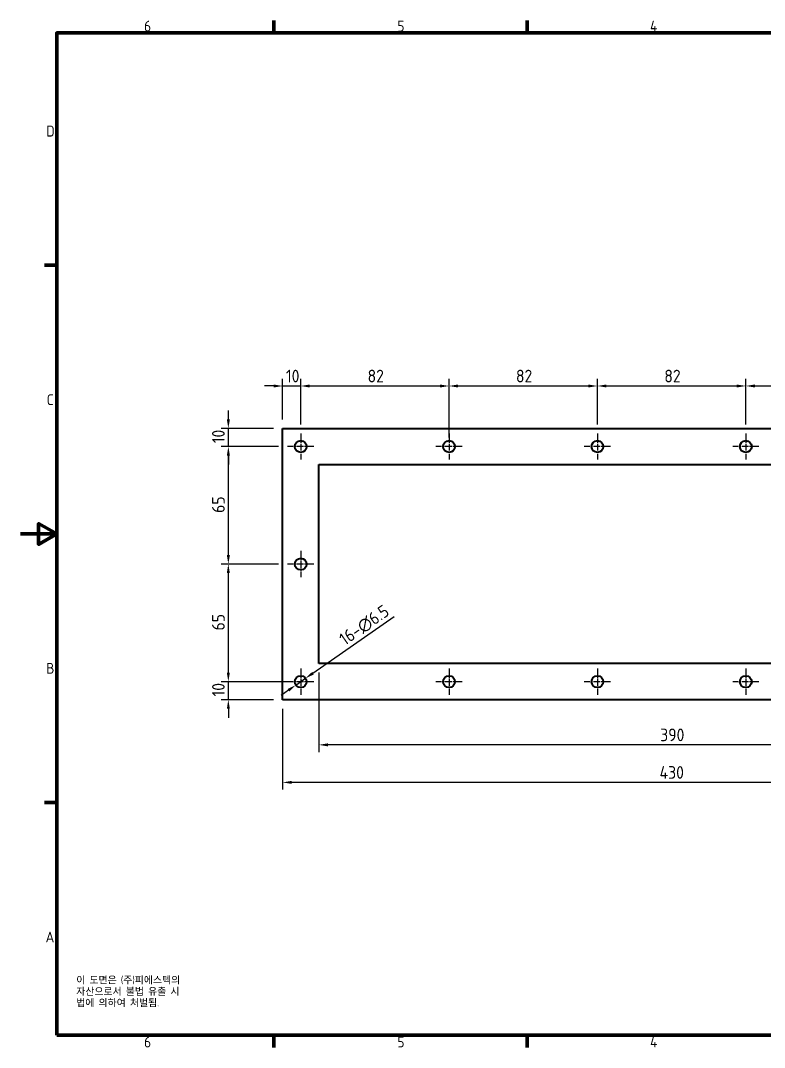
# Model space of a CAD drawing. Header units: millimetres. Extents: x 0 to 840, y 0 to 594.
# Drawn here: x 0 to 411, y 13 to 581 of the extents above; entities that cross this region are included whole.
import ezdxf

# ---------------------------------------------------------------- set-up
doc = ezdxf.new("R2010")
doc.units = ezdxf.units.MM
doc.header["$LTSCALE"] = 2
doc.linetypes.add('CHAIN', pattern=[0.3543, 0.2362, -0.0295, 0.0591, -0.0295])
doc.layers.get('0').update_dxf_attribs({"color": 3, "lineweight": 25})
for name, color, linetype, lineweight in [('가시적인 것(ISO)', 3, 'Continuous', 40), ('경계(ISO)', 7, 'Continuous', 70), ('기호(ISO)', 5, 'Continuous', 25), ('중심 표식(ISO)', 1, 'Continuous', 25), ('치수(ISO)', 7, 'Continuous', 25)]:
    doc.layers.add(name, color=color, linetype=linetype, lineweight=lineweight)
doc.styles.add('문자 텍스트_M2B', font='isocp.shx')
doc.styles.add('문자 텍스트_PSTEK_POSCO', font='isocp.shx')
doc.styles.add('치수 텍스트_PSTEK_POSCO', font='isocp.shx')
doc.dimstyles.new('치수_PSTEK_POSCO', dxfattribs={"dimscale": 2, "dimtxt": 3.5, "dimasz": 2.5, "dimexe": 2, "dimexo": 2.5, "dimgap": 1, "dimtad": 1, "dimrnd": 1e-08, "dimdsep": 46, "dimtxsty": '치수 텍스트_PSTEK_POSCO', "dimcen": 0.09, "dimdle": 10, "dimclrd": 7, "dimclre": 7, "dimclrt": 2, "dimadec": 1, "dimazin": 2, "dimtfac": 1, "dimtmove": 0, "dimatfit": 3, "dimfxl": 0, "dimtolj": 1, "dimlwd": -1, "dimlwe": -1, "dimarcsym": 0})

# ---------------------------------------------------------------- blocks, each defined once
blk = doc.blocks.new('경계 Default Border')
at = {"layer": '경계(ISO)'}
for p, q in [((70, 287), (70, 290.4)), ((140, 287), (140, 290.4)), ((10, 222.75), (6.6, 222.75)), ((10, 74.25), (6.6, 74.25)), ((70, 10), (70, 6.6)), ((140, 10), (140, 6.6))]:
    blk.add_line(p, q, dxfattribs=at)
at = {"layer": '경계(ISO)', "flags": 128}
for points in [[(10, 10), (10, 287), (410, 287), (410, 10), (10, 10)], [(0, 148.5), (10, 148.5), (5, 151.39), (5, 145.61), (10, 148.5)]]:
    blk.add_lwpolyline(points, dxfattribs=at)
at = {"layer": '경계(ISO)', "color": 2, "char_height": 3, "attachment_point": 7, "style": '문자 텍스트_M2B'}
for s, insert in [('6', (34.14, 287.37)), ('5', (104.14, 287.37)), ('4', (173.97, 287.4)), ('D', (7.08, 258.35)), ('C', (7.24, 184.1)), ('B', (7.08, 109.85)), ('A', (6.91, 35.62)), ('6', (34.14, 6.57)), ('5', (104.14, 6.57)), ('4', (173.97, 6.6))]:
    blk.add_mtext(s, dxfattribs=dict(at, insert=insert))
blk = doc.blocks.new('*D22')
at = {"layer": 'Defpoints', "color": 0, "transparency": 16777216}
for p in [(154.85, 378.8), (144.85, 355.34), (154.85, 352.59)]:
    blk.add_point(p, dxfattribs=at)
at = {"layer": '치수(ISO)', "color": 7, "transparency": 16777216}
for p, q in [((144.85, 360.34), (144.85, 382.8)), ((154.85, 357.59), (154.85, 382.8)), ((139.85, 378.8), (134.85, 378.8)), ((144.85, 378.8), (154.85, 378.8)), ((159.85, 378.8), (164.85, 378.8))]:
    blk.add_line(p, q, dxfattribs=at)
for points in [[(139.85, 379.63), (139.85, 377.97), (144.85, 378.8)], [(159.85, 379.63), (159.85, 377.97), (154.85, 378.8)]]:
    blk.add_solid(points, dxfattribs=at)
at = {"layer": '치수(ISO)', "color": 2, "transparency": 16777216, "insert": (146.7, 384.3), "char_height": 7, "attachment_point": 4, "style": '치수 텍스트_PSTEK_POSCO'}
blk.add_mtext('\\A1;10', dxfattribs=at)
blk = doc.blocks.new('*D23')
at = {"layer": 'Defpoints', "color": 0, "transparency": 16777216}
for p in [(236.85, 378.8), (154.85, 352.59), (236.85, 345.34)]:
    blk.add_point(p, dxfattribs=at)
at = {"layer": '치수(ISO)', "color": 7, "transparency": 16777216}
for p, q in [((154.85, 357.59), (154.85, 382.8)), ((236.85, 350.34), (236.85, 382.8)), ((159.85, 378.8), (231.85, 378.8))]:
    blk.add_line(p, q, dxfattribs=at)
for points in [[(159.85, 379.63), (159.85, 377.97), (154.85, 378.8)], [(231.85, 379.63), (231.85, 377.97), (236.85, 378.8)]]:
    blk.add_solid(points, dxfattribs=at)
at = {"layer": '치수(ISO)', "color": 2, "transparency": 16777216, "insert": (191.81, 384.3), "char_height": 7, "attachment_point": 4, "style": '치수 텍스트_PSTEK_POSCO'}
blk.add_mtext('\\A1;82', dxfattribs=at)
blk = doc.blocks.new('*D24')
at = {"layer": 'Defpoints', "color": 0, "transparency": 16777216}
for p in [(318.85, 378.8), (318.85, 352.59), (236.85, 345.34)]:
    blk.add_point(p, dxfattribs=at)
at = {"layer": '치수(ISO)', "color": 7, "transparency": 16777216}
for p, q in [((236.85, 350.34), (236.85, 382.8)), ((318.85, 357.59), (318.85, 382.8)), ((241.85, 378.8), (313.85, 378.8))]:
    blk.add_line(p, q, dxfattribs=at)
for points in [[(241.85, 379.63), (241.85, 377.97), (236.85, 378.8)], [(313.85, 379.63), (313.85, 377.97), (318.85, 378.8)]]:
    blk.add_solid(points, dxfattribs=at)
at = {"layer": '치수(ISO)', "color": 2, "transparency": 16777216, "insert": (273.81, 384.3), "char_height": 7, "attachment_point": 4, "style": '치수 텍스트_PSTEK_POSCO'}
blk.add_mtext('\\A1;82', dxfattribs=at)
blk = doc.blocks.new('*D25')
at = {"layer": 'Defpoints', "color": 0, "transparency": 16777216}
for p in [(400.85, 378.8), (318.85, 352.59), (400.85, 352.59)]:
    blk.add_point(p, dxfattribs=at)
at = {"layer": '치수(ISO)', "color": 7, "transparency": 16777216}
for p, q in [((318.85, 357.59), (318.85, 382.8)), ((400.85, 357.59), (400.85, 382.8)), ((323.85, 378.8), (395.85, 378.8))]:
    blk.add_line(p, q, dxfattribs=at)
for points in [[(323.85, 379.63), (323.85, 377.97), (318.85, 378.8)], [(395.85, 379.63), (395.85, 377.97), (400.85, 378.8)]]:
    blk.add_solid(points, dxfattribs=at)
at = {"layer": '치수(ISO)', "color": 2, "transparency": 16777216, "insert": (355.81, 384.3), "char_height": 7, "attachment_point": 4, "style": '치수 텍스트_PSTEK_POSCO'}
blk.add_mtext('\\A1;82', dxfattribs=at)
blk = doc.blocks.new('*D26')
at = {"layer": 'Defpoints', "color": 0, "transparency": 16777216}
for p in [(482.85, 378.8), (400.85, 352.59), (482.85, 352.59)]:
    blk.add_point(p, dxfattribs=at)
at = {"layer": '치수(ISO)', "color": 7, "transparency": 16777216}
for p, q in [((400.85, 357.59), (400.85, 382.8)), ((482.85, 357.59), (482.85, 382.8)), ((405.85, 378.8), (477.85, 378.8))]:
    blk.add_line(p, q, dxfattribs=at)
for points in [[(405.85, 379.63), (405.85, 377.97), (400.85, 378.8)], [(477.85, 379.63), (477.85, 377.97), (482.85, 378.8)]]:
    blk.add_solid(points, dxfattribs=at)
at = {"layer": '치수(ISO)', "color": 2, "transparency": 16777216, "insert": (437.81, 384.3), "char_height": 7, "attachment_point": 4, "style": '치수 텍스트_PSTEK_POSCO'}
blk.add_mtext('\\A1;82', dxfattribs=at)
blk = doc.blocks.new('*D29')
at = {"layer": 'Defpoints', "color": 0, "transparency": 16777216}
for p in [(114.85, 215.34), (154.85, 215.34), (144.85, 205.34)]:
    blk.add_point(p, dxfattribs=at)
at = {"layer": '치수(ISO)', "color": 7, "transparency": 16777216}
for p, q in [((114.85, 220.34), (114.85, 225.34)), ((149.85, 215.34), (110.85, 215.34)), ((114.85, 205.34), (114.85, 215.34)), ((139.85, 205.34), (110.85, 205.34)), ((114.85, 200.34), (114.85, 195.34))]:
    blk.add_line(p, q, dxfattribs=at)
for points in [[(114.02, 220.34), (115.69, 220.34), (114.85, 215.34)], [(114.02, 200.34), (115.69, 200.34), (114.85, 205.34)]]:
    blk.add_solid(points, dxfattribs=at)
at = {"layer": '치수(ISO)', "color": 2, "transparency": 16777216, "insert": (109.35, 207.18), "char_height": 7, "attachment_point": 4, "rotation": 90, "style": '치수 텍스트_PSTEK_POSCO'}
blk.add_mtext('\\A1;10', dxfattribs=at)
blk = doc.blocks.new('*D30')
at = {"layer": 'Defpoints', "color": 0, "transparency": 16777216}
for p in [(114.85, 355.34), (144.85, 355.34), (147.6, 345.34)]:
    blk.add_point(p, dxfattribs=at)
at = {"layer": '치수(ISO)', "color": 7, "transparency": 16777216}
for p, q in [((114.85, 360.34), (114.85, 365.34)), ((139.85, 355.34), (110.85, 355.34)), ((114.85, 345.34), (114.85, 355.34)), ((142.6, 345.34), (110.85, 345.34)), ((114.85, 340.34), (114.85, 335.34))]:
    blk.add_line(p, q, dxfattribs=at)
for points in [[(114.02, 360.34), (115.69, 360.34), (114.85, 355.34)], [(114.02, 340.34), (115.69, 340.34), (114.85, 345.34)]]:
    blk.add_solid(points, dxfattribs=at)
at = {"layer": '치수(ISO)', "color": 2, "transparency": 16777216, "insert": (109.35, 347.18), "char_height": 7, "attachment_point": 4, "rotation": 90, "style": '치수 텍스트_PSTEK_POSCO'}
blk.add_mtext('\\A1;10', dxfattribs=at)
blk = doc.blocks.new('*D31')
at = {"layer": 'Defpoints', "color": 0, "transparency": 16777216}
for p in [(114.85, 345.34), (147.6, 345.34), (147.6, 280.34)]:
    blk.add_point(p, dxfattribs=at)
at = {"layer": '치수(ISO)', "color": 7, "transparency": 16777216}
for p, q in [((142.6, 345.34), (110.85, 345.34)), ((114.85, 285.34), (114.85, 340.34)), ((142.6, 280.34), (110.85, 280.34))]:
    blk.add_line(p, q, dxfattribs=at)
for points in [[(114.02, 340.34), (115.69, 340.34), (114.85, 345.34)], [(114.02, 285.34), (115.69, 285.34), (114.85, 280.34)]]:
    blk.add_solid(points, dxfattribs=at)
at = {"layer": '치수(ISO)', "color": 2, "transparency": 16777216, "insert": (109.35, 308.65), "char_height": 7, "attachment_point": 4, "rotation": 90, "style": '치수 텍스트_PSTEK_POSCO'}
blk.add_mtext('\\A1;65', dxfattribs=at)
blk = doc.blocks.new('*D32')
at = {"layer": 'Defpoints', "color": 0, "transparency": 16777216}
for p in [(114.85, 280.34), (147.6, 280.34), (154.85, 215.34)]:
    blk.add_point(p, dxfattribs=at)
at = {"layer": '치수(ISO)', "color": 7, "transparency": 16777216}
for p, q in [((142.6, 280.34), (110.85, 280.34)), ((114.85, 220.34), (114.85, 275.34)), ((149.85, 215.34), (110.85, 215.34))]:
    blk.add_line(p, q, dxfattribs=at)
for points in [[(114.02, 275.34), (115.69, 275.34), (114.85, 280.34)], [(114.02, 220.34), (115.69, 220.34), (114.85, 215.34)]]:
    blk.add_solid(points, dxfattribs=at)
at = {"layer": '치수(ISO)', "color": 2, "transparency": 16777216, "insert": (109.35, 243.65), "char_height": 7, "attachment_point": 4, "rotation": 90, "style": '치수 텍스트_PSTEK_POSCO'}
blk.add_mtext('\\A1;65', dxfattribs=at)
blk = doc.blocks.new('*D33')
at = {"layer": 'Defpoints', "color": 0, "transparency": 16777216}
for p in [(164.85, 225.34), (554.85, 225.34), (164.85, 180.43)]:
    blk.add_point(p, dxfattribs=at)
at = {"layer": '치수(ISO)', "color": 7, "transparency": 16777216}
for p, q in [((164.85, 220.34), (164.85, 176.43)), ((554.85, 220.34), (554.85, 176.43)), ((549.85, 180.43), (169.85, 180.43))]:
    blk.add_line(p, q, dxfattribs=at)
for points in [[(169.85, 181.26), (169.85, 179.59), (164.85, 180.43)], [(549.85, 181.26), (549.85, 179.59), (554.85, 180.43)]]:
    blk.add_solid(points, dxfattribs=at)
at = {"layer": '치수(ISO)', "color": 2, "transparency": 16777216, "insert": (353.54, 185.93), "char_height": 7, "attachment_point": 4, "style": '치수 텍스트_PSTEK_POSCO'}
blk.add_mtext('\\A1;390', dxfattribs=at)
blk = doc.blocks.new('*D34')
at = {"layer": 'Defpoints', "color": 0, "transparency": 16777216}
for p in [(144.85, 205.34), (574.85, 205.34), (144.85, 159.68)]:
    blk.add_point(p, dxfattribs=at)
at = {"layer": '치수(ISO)', "color": 7, "transparency": 16777216}
for p, q in [((144.85, 200.34), (144.85, 155.68)), ((574.85, 200.34), (574.85, 155.68)), ((569.85, 159.68), (149.85, 159.68))]:
    blk.add_line(p, q, dxfattribs=at)
for points in [[(149.85, 160.51), (149.85, 158.85), (144.85, 159.68)], [(569.85, 160.51), (569.85, 158.85), (574.85, 159.68)]]:
    blk.add_solid(points, dxfattribs=at)
at = {"layer": '치수(ISO)', "color": 2, "transparency": 16777216, "insert": (353.2, 165.18), "char_height": 7, "attachment_point": 4, "style": '치수 텍스트_PSTEK_POSCO'}
blk.add_mtext('\\A1;430', dxfattribs=at)
blk = doc.blocks.new('*D38')
at = {"layer": 'Defpoints', "color": 0, "transparency": 16777216}
for p in [(157.52, 217.2), (152.19, 213.48)]:
    blk.add_point(p, dxfattribs=at)
at = {"layer": '치수(ISO)', "color": 7, "transparency": 16777216}
for p, q in [((161.62, 220.05), (206.58, 251.39)), ((152.19, 213.48), (157.52, 217.2)), ((148.09, 210.62), (143.98, 207.76))]:
    blk.add_line(p, q, dxfattribs=at)
for points in [[(161.15, 220.74), (162.1, 219.37), (157.52, 217.2)], [(147.61, 211.3), (148.56, 209.94), (152.19, 213.48)]]:
    blk.add_solid(points, dxfattribs=at)
at = {"layer": '치수(ISO)', "color": 2, "transparency": 16777216, "insert": (177.44, 237.78), "char_height": 7, "attachment_point": 4, "rotation": 34.8747, "style": '치수 텍스트_PSTEK_POSCO'}
blk.add_mtext('\\A1;16-∅6.5', dxfattribs=at)

msp = doc.modelspace()

# ---------------------------------------------------------------- linework, layer by layer
at = {"layer": '가시적인 것(ISO)'}
for p, q in [((144.855, 205.337), (144.855, 355.337)), ((144.855, 355.337), (574.855, 355.337)), ((164.855, 335.337), (554.855, 335.337)), ((164.855, 225.337), (164.855, 335.337)), ((554.855, 225.337), (164.855, 225.337)), ((574.855, 205.337), (144.855, 205.337))]:
    msp.add_line(p, q, dxfattribs=at)
for centre in [(154.855, 345.337), (236.855, 345.337), (318.855, 345.337), (400.855, 345.337), (154.855, 280.337), (154.855, 215.337), (236.855, 215.337), (318.855, 215.337), (400.855, 215.337)]:
    msp.add_circle(centre, 3.25, dxfattribs=at)
at = {"layer": '중심 표식(ISO)', "linetype": 'CHAIN', "ltscale": 8.056153}
for p, q in [((154.855, 352.587), (154.855, 338.087)), ((236.855, 352.587), (236.855, 338.087)), ((318.855, 352.587), (318.855, 338.087)), ((400.855, 352.587), (400.855, 338.087)), ((162.105, 345.337), (147.605, 345.337)), ((244.105, 345.337), (229.605, 345.337)), ((326.105, 345.337), (311.605, 345.337)), ((408.105, 345.337), (393.605, 345.337)), ((154.855, 287.587), (154.855, 273.087)), ((162.105, 280.337), (147.605, 280.337)), ((154.855, 222.587), (154.855, 208.087)), ((236.855, 222.587), (236.855, 208.087)), ((318.855, 222.587), (318.855, 208.087)), ((400.855, 222.587), (400.855, 208.087)), ((162.105, 215.337), (147.605, 215.337)), ((244.105, 215.337), (229.605, 215.337)), ((326.105, 215.337), (311.605, 215.337)), ((408.105, 215.337), (393.605, 215.337))]:
    msp.add_line(p, q, dxfattribs=at)

# ---------------------------------------------------------------- block references
at = {"xscale": 2, "yscale": 2, "zscale": 2}
msp.add_blockref('경계 Default Border', (0, 0), dxfattribs=at)

# ---------------------------------------------------------------- texts
at = {"layer": '기호(ISO)', "color": 7, "insert": (30.789, 52.457), "char_height": 4, "width": 102.48028, "attachment_point": 1, "line_spacing_factor": 0.944221, "style": '문자 텍스트_PSTEK_POSCO'}
msp.add_mtext('{이 도면은 (주)피에스텍의\\P자산으로서 불법 유출 시 \\P법에 의하여 처벌됨.}', dxfattribs=at)

# ---------------------------------------------------------------- dimensions: what is measured, and where the dimension line sits
at = {"layer": '치수(ISO)', "color": 7}
for base, p1, p2, angle, override, picture, middle in [((154.855, 378.8), (144.855, 355.337), (154.855, 352.587), 180, {"dimdec": 2, "dimtp": 0, "dimtm": 0, "dimtdec": 2, "dimtofl": 1, "dimatfit": 1}, '*D22', (149.855, 378.8)), ((236.855, 378.8), (154.855, 352.587), (236.855, 345.337), 180, {"dimdec": 2, "dimtp": 0, "dimtm": 0, "dimtdec": 2, "dimtofl": 0, "dimatfit": 1}, '*D23', (195.875, 378.8)), ((318.855, 378.8), (236.855, 345.337), (318.855, 352.587), 180, {"dimdec": 2, "dimtp": 0, "dimtm": 0, "dimtdec": 2, "dimtofl": 0, "dimatfit": 1}, '*D24', (277.875, 378.8)), ((400.855, 378.8), (318.855, 352.587), (400.855, 352.587), 180, {"dimdec": 2, "dimtp": 0, "dimtm": 0, "dimtdec": 2, "dimtofl": 0, "dimatfit": 1}, '*D25', (359.875, 378.8)), ((482.855, 378.8), (400.855, 352.587), (482.855, 352.587), 180, {"dimdec": 2, "dimtp": 0, "dimtm": 0, "dimtdec": 2, "dimtofl": 0, "dimatfit": 1}, '*D26', (441.875, 378.8)), ((114.855, 355.337), (147.605, 345.337), (144.855, 355.337), 90, {"dimdec": 2, "dimtp": 0, "dimtm": 0, "dimtdec": 2, "dimtofl": 1, "dimatfit": 1}, '*D30', (114.855, 350.337)), ((114.855, 345.337), (147.605, 280.337), (147.605, 345.337), 90, {"dimdec": 2, "dimtp": 0, "dimtm": 0, "dimtdec": 2, "dimtofl": 0, "dimatfit": 1}, '*D31', (114.855, 312.857)), ((114.855, 280.337), (154.855, 215.337), (147.605, 280.337), 90, {"dimdec": 2, "dimtp": 0, "dimtm": 0, "dimtdec": 2, "dimtofl": 0, "dimatfit": 1}, '*D32', (114.855, 247.857)), ((114.855, 215.337), (144.855, 205.337), (154.855, 215.337), 90, {"dimdec": 2, "dimtp": 0, "dimtm": 0, "dimtdec": 2, "dimtofl": 1, "dimatfit": 1}, '*D29', (114.855, 210.337)), ((164.855, 180.427), (554.855, 225.337), (164.855, 225.337), 180, {"dimdec": 2, "dimtp": 0, "dimtm": 0, "dimtdec": 2, "dimtofl": 0, "dimatfit": 1}, '*D33', (359.855, 180.427)), ((144.855, 159.679), (574.855, 205.337), (144.855, 205.337), 180, {"dimdec": 2, "dimtp": 0, "dimtm": 0, "dimtdec": 2, "dimtofl": 0, "dimatfit": 1}, '*D34', (359.855, 159.679))]:
    dim = msp.add_linear_dim(base=base, p1=p1, p2=p2, angle=angle, dimstyle='치수_PSTEK_POSCO', override=override, dxfattribs=at)
    dim.commit()
    dim.dimension.update_dxf_attribs({"geometry": picture, "text_midpoint": middle, "dimtype": 160})
dim = msp.add_diameter_dim_2p(p1=(152.188, 213.479), p2=(157.521, 217.195), text='16-<>', dimstyle='치수_PSTEK_POSCO', override={"dimdec": 2, "dimlfac": 1, "dimtp": 0, "dimtm": 0, "dimtdec": 2, "dimatfit": 2}, dxfattribs=at)
dim.commit()
dim.dimension.update_dxf_attribs({"geometry": '*D38', "text_midpoint": (192.763, 241.758), "dimtype": 163})

doc.saveas('drawing.dxf')
